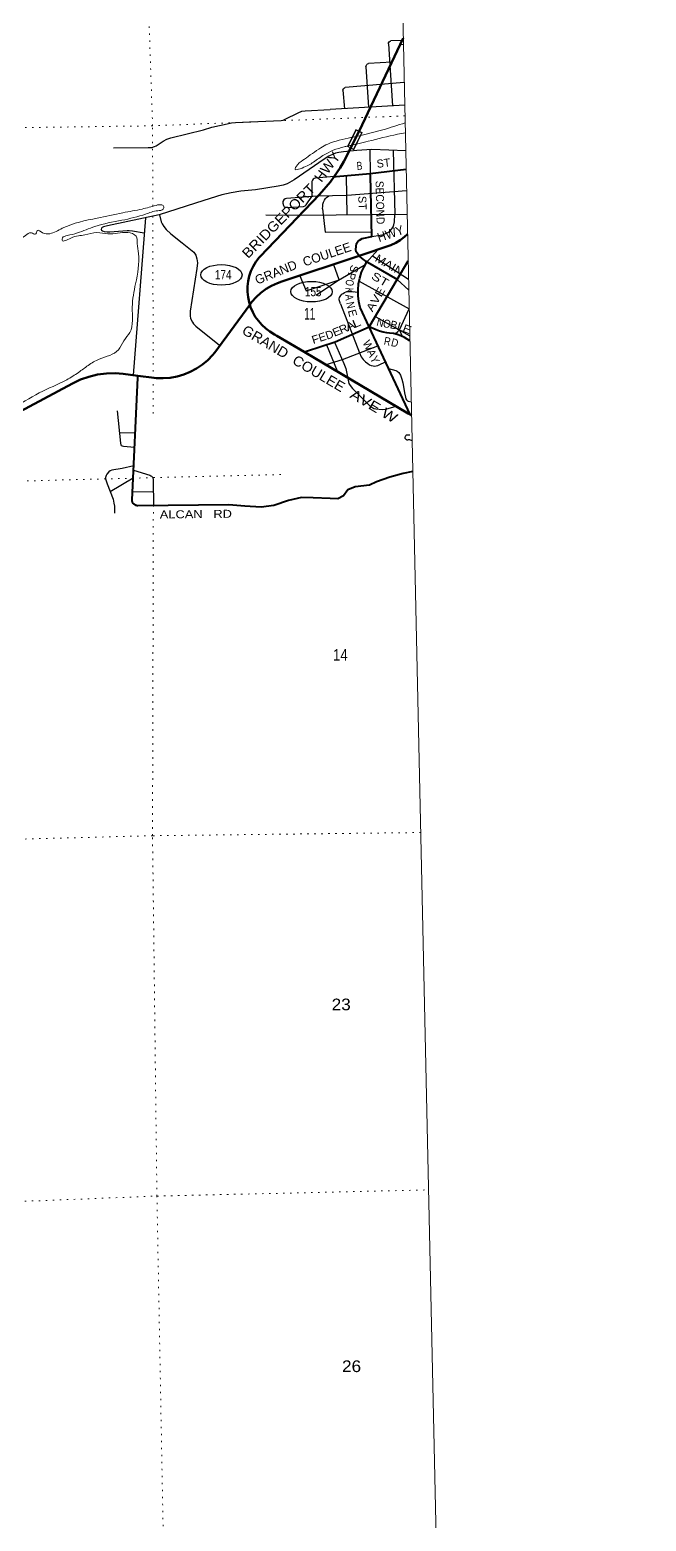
# Model space of a CAD drawing. Header units: feet. Extents: x 246606 to 497223, y 1368 to 189004.
# Drawn here: x 487987 to 497223, y 148566 to 170933 of the extents above; entities that cross this region are included whole.
import ezdxf
from ezdxf.enums import TextEntityAlignment as Align

# ---------------------------------------------------------------- set-up
doc = ezdxf.new("R2010")
doc.units = ezdxf.units.FT
doc.header["$LTSCALE"] = 70
doc.linetypes.add('DOTTED', pattern=[1.5, 0.3, -1.2])
for name, color, linetype, lineweight in [('17', 7, 'Continuous', 25), ('23', 7, 'Continuous', 70), ('26', 7, 'Continuous', 40), ('29', 7, 'Continuous', 25), ('39', 7, 'Continuous', 13), ('4', 7, 'Continuous', 13), ('59', 7, 'Continuous', 13), ('7', 7, 'DOTTED', 13)]:
    doc.layers.add(name, color=color, linetype=linetype, lineweight=lineweight)
doc.layers.add('27', color=7, linetype='Continuous')

msp = doc.modelspace()

# ---------------------------------------------------------------- linework, layer by layer
at = {"layer": '17'}
for centre in [(490858.09, 167257.67), (492207.93, 167005.6)]:
    msp.add_ellipse(centre, major_axis=(309.24, -1), ratio=0.500121, dxfattribs=at)
at = {"layer": '23'}
msp.add_line((493708.14, 165149.69), (493685.9, 165162.84), dxfattribs=at)
for points in [[(492548.73, 168732.78), (492639.81, 168864.86), (492692.91, 168955.54), (492921.35, 169413.59), (493583.59, 170807.79)], [(491284.09, 166809.04), (491272.09, 166847.31), (491256.45, 166924.83), (491248.99, 167003.56), (491249.81, 167082.64), (491258.89, 167161.2), (491276.13, 167238.38), (491301.34, 167313.34), (491334.25, 167385.25), (491374.5, 167453.32), (491421.64, 167516.82), (491437.09, 167534.91), (492329.45, 168461.71), (492495.19, 168655.15), (492548.73, 168732.78)], [(492921.72, 167545.38), (493397.34, 167704.37), (493470.06, 167737.72), (493538.9, 167778.49), (493603.1, 167826.24), (493648.32, 167866.86)], [(491284.09, 166809.04), (491315.66, 166851.9), (491379.43, 166924.04), (491450.39, 166989.13), (491527.76, 167046.43), (491610.7, 167095.34), (491698.3, 167135.31), (491764.84, 167158.65), (492921.72, 167545.38)], [(489606.05, 165743.25), (489849.53, 165711.27), (489878.86, 165709.57), (489984.23, 165706.26), (490089.37, 165713.99), (490193.13, 165732.67), (490294.37, 165762.08), (490391.98, 165801.92), (490484.89, 165851.75), (490572.08, 165911.01), (490652.6, 165979.06), (490725.56, 166055.16), (490758.14, 166094.91), (491284.09, 166809.04)], [(492098.23, 166102.19), (491689.32, 166344.12), (491653.92, 166365.71), (491585.84, 166405.96), (491522.35, 166453.1), (491464.13, 166506.62), (491411.82, 166565.93), (491366, 166630.39), (491327.17, 166699.28), (491295.75, 166771.85), (491284.09, 166809.04)], [(493685.9, 165162.84), (493659.08, 165178.71), (492098.23, 166102.19)], [(485711.83, 164690.8), (485751.11, 164700.35), (485806.74, 164709.28), (485854.89, 164714.31), (485866.26, 164715.17), (486614.21, 164737.73), (486817.42, 164764.46), (487016.72, 164812.28), (487209.93, 164880.67), (487332.22, 164936.3), (488627.26, 165630.17), (488747.32, 165686.94), (488872.66, 165730.86), (489001.9, 165761.43), (489133.63, 165778.32), (489266.41, 165781.35), (489386.23, 165772.12), (489606.05, 165743.25)]]:
    msp.add_lwpolyline(points, dxfattribs=at)
at = {"layer": '26'}
for p, q in [((493489.99, 167186.46), (493657.06, 167470.13)), ((493073.28, 166478.89), (493489.99, 167186.46)), ((493071.16, 166477.96), (493073.28, 166478.89)), ((493685.9, 165162.84), (493071.16, 166477.96))]:
    msp.add_line(p, q, dxfattribs=at)
for points in [[(492548.73, 168732.78), (492575.79, 168735.15), (493086.91, 168779.96), (493089.47, 168780.26), (493626.82, 168843.87)], [(492921.72, 167545.38), (492878.1, 167600.69), (492871.91, 167637.88), (492884.3, 167728.78), (492904.07, 167758.73), (492927.67, 167778.36), (492967.94, 167801.09), (493113.53, 167833.08), (493090.24, 168749.87), (493089.47, 168780.26)], [(493026.75, 167459.48), (493001.75, 167477.43), (492985.5, 167489.13), (492935.93, 167527.35), (492921.72, 167545.38)], [(493071.16, 166477.96), (492935.25, 166768.96), (492916.1, 166856.19), (492906.18, 166944.94), (492905.59, 167034.25), (492914.33, 167123.13), (492932.32, 167210.6), (492959.36, 167295.72), (492995.14, 167377.55), (493027.09, 167434.48), (493026.75, 167459.48)], [(493489.99, 167186.46), (493464.5, 167201.46), (493051.75, 167444.34), (493026.75, 167459.48)], [(492098.23, 166102.19), (492134.83, 166114.15), (492562.46, 166253.96), (493071.16, 166477.96)], [(493683.48, 166270.24), (493602.73, 166319.09), (493548.8, 166344.44), (493492.52, 166364.01), (493434.5, 166377.6), (493375.38, 166385.04), (493335.6, 166388.36), (493281.41, 166397.88), (493228.5, 166413), (493177.47, 166433.57), (493073.28, 166478.89)], [(493726.63, 164309.61), (493583.68, 164278.13), (493379.68, 164223.72), (493180.21, 164151.16), (493075.94, 164105.81), (492862.87, 164078.6), (492754.07, 164033.25), (492686.07, 163942.56), (492604.47, 163897.21), (492486.61, 163901.74), (492232.74, 163915.35), (492055.94, 163919.88), (491861.01, 163874.54), (491643.41, 163797.44), (491453.01, 163774.77), (491210.32, 163790.92), (490969.51, 163809.43), (489603.97, 163794.98), (489595.12, 163795.56), (489586.38, 163797.07), (489577.85, 163799.48), (489569.62, 163802.77), (489561.77, 163806.9), (489554.4, 163811.83), (489547.58, 163817.5), (489541.4, 163823.85), (489535.91, 163830.82), (489531.18, 163838.32), (489527.26, 163846.27), (489524.2, 163854.59), (489522.02, 163863.19), (489520.75, 163871.96), (489520.4, 163880.82), (489520.46, 163883.03), (489604.79, 165715.85), (489606.05, 165743.25)]]:
    msp.add_lwpolyline(points, dxfattribs=at)
at = {"layer": '29'}
for p, q in [((493360.7, 170723.8), (493384.72, 170326.23)), ((493565.82, 170770.38), (493397.27, 170766.32)), ((493585.75, 170709.51), (493537.41, 170710.57)), ((493412.28, 170447.13), (493061.66, 170427.31)), ((493024.22, 170378.59), (493060.36, 169772.38)), ((493384.72, 170326.23), (493420.25, 169794.34)), ((492678.67, 170029.13), (492701.1, 169748.68)), ((493598.23, 170142.85), (492714.74, 170069.13)), ((493605.67, 169804.78), (492488.98, 169735.53)), ((493080.49, 169134.07), (493089.61, 168774.87)), ((493429.76, 169122.15), (493458.04, 168161.1)), ((492214.2, 168660.02), (492214.13, 168432.38)), ((492550.79, 168732.96), (492263.06, 168707.74)), ((492725.27, 168745.24), (492738.87, 168156.41)), ((489719.36, 168111.24), (489536.24, 165753.89)), ((493060.78, 167823.22), (493111.12, 167831.65)), ((493209.06, 167640.47), (493026.81, 167437.64)), ((493120.46, 167542.18), (493663.13, 167194.46)), ((492922.35, 167162.1), (493672.93, 166749.46)), ((493489.99, 167186.46), (493666.74, 167030.49)), ((492644.27, 166821.41), (492924.89, 166088.05)), ((493524.98, 166432.94), (493672.93, 166749.46)), ((493169.78, 166629.08), (493681.82, 166345.4)), ((493571.29, 166335.05), (493524.98, 166432.94)), ((492430.53, 166206.43), (492590.99, 165820.2)), ((492553.75, 166247.91), (492693.75, 165930.61)), ((489294.75, 165217.95), (489343.59, 164731.12)), ((489327.45, 164892.05), (489566.15, 164889.43)), ((489190.02, 164008.18), (489535.18, 164211.79)), ((489541.1, 164330.33), (489782.99, 164252.52)), ((489525.37, 164005.72), (489837.74, 164009.85)), ((489837.39, 164173.83), (489838.25, 163799.13))]:
    msp.add_line(p, q, dxfattribs=at)
for points in [[(493360.7, 170723.8), (493363.76, 170738.62), (493370.32, 170750.67), (493384.55, 170762.71), (493397.27, 170766.32)], [(493024.22, 170378.59), (493027.73, 170395.02), (493036.47, 170411.43), (493049.62, 170422.39), (493061.66, 170427.31)], [(492678.67, 170029.13), (492680.19, 170042.65), (492687.31, 170055.25), (492700.44, 170065.1), (492714.74, 170069.13)], [(489241.88, 169161.56), (489759.51, 169167.54), (489814.06, 169170.32), (489856.59, 169181.42), (489881.54, 169193.44), (489985.09, 169263.75), (490037.79, 169290.58), (490099.72, 169311.85), (490587.86, 169433.97), (490713.59, 169470.97), (490946.58, 169524.64), (491011.3, 169537.59), (491070.47, 169544.99), (491752.73, 169570.88), (491784.18, 169578.29), (491815.6, 169593.09), (492006.99, 169690.23), (492062.46, 169710.59), (492112.39, 169719.84), (492488.98, 169735.53)], [(492885.28, 169122.21), (492689.29, 169103.71), (492619.94, 169093.54), (492570.02, 169080.58), (492534.89, 169067.63), (492470.17, 169038.03), (492396.21, 168993.62), (491945.98, 168681.86), (491843.36, 168625.43), (491784.19, 168603.22), (491709.31, 168585.64), (491369.09, 168533.84), (491150.91, 168511.64), (491003.9, 168488.51), (490866.16, 168456.13), (490592.5, 168371.02), (489926.31, 168156.01), (489149.69, 167995.01)], [(493620.79, 169117.89), (493111.86, 169135.61), (492885.28, 169122.21)], [(492548.73, 168732.78), (492262.64, 168708.22), (492247.32, 168701.1), (492234.18, 168692.88), (492221.04, 168677.55), (492214.2, 168660.02)], [(492305.24, 168436.56), (492155.37, 168425.67), (491835.75, 168403.77), (491812.77, 168397.74), (491791.97, 168384.05), (491779.93, 168358.32), (491778.83, 168331.49), (491786.5, 168295.89), (491798.53, 168278.92), (491821.53, 168270.71), (491842.32, 168267.97), (492089.69, 168285.49), (492111.59, 168293.7), (492126.91, 168307.39), (492214.13, 168432.38)], [(493633.96, 168519.18), (492742.02, 168446.97), (492305.24, 168436.56)], [(492375.24, 168246.14), (492375.39, 168287.13), (492377.58, 168318.89), (492386.33, 168349.56), (492401.66, 168376.94), (492416.98, 168401.03), (492434.49, 168419.65), (492467.33, 168441.55)], [(492375.24, 168246.14), (492414.96, 167897.69), (493113.02, 167903.88)], [(489149.69, 167995.01), (489089.25, 167978.78), (489068.91, 167967.67), (489059.66, 167956.57), (489055.96, 167938.07), (489059.66, 167928.82), (489074.45, 167917.72), (489100.34, 167910.32), (489144.72, 167902.92), (489187.24, 167904.77), (489444.26, 167925.12), (489477.54, 167925.12), (489525.61, 167919.57), (489699.42, 167888.11)], [(489930.16, 168156.32), (489957.36, 168053.71), (489968.45, 168024.11), (489995.26, 167984.33), (490031.32, 167937.15), (490098.81, 167873.32), (490268.92, 167740.1), (490442.72, 167595.78), (490472.3, 167555.08), (490490.8, 167499.57), (490498.19, 167436.66), (490490.8, 167351.55), (490390.95, 166711.37), (490388.17, 166645.69), (490394.65, 166604.06), (490423.3, 166547.63), (490439.95, 166521.73), (490472.31, 166489.34), (490831.02, 166204.41)], [(493641.8, 168163.07), (492043.54, 168145.9), (491525.19, 168153.73)], [(493113.53, 167833.08), (493235.73, 167852.92), (493289.36, 167864.96), (493309.06, 167872.63), (493350.66, 167894.53), (493381.3, 167915.34), (493410.86, 167947.1), (493430.56, 167977.76), (493443.7, 168008.43), (493453.55, 168052.23), (493458.04, 168161.1)], [(492033.93, 167244.83), (492126.93, 167016.2), (492622.53, 167182.85), (492540.95, 167409.34)], [(492998.93, 167396.16), (492611.11, 167172.97), (492271.68, 166949.04)], [(492644.27, 166821.41), (492624.95, 166882.61), (492623.86, 166899.04), (492628.24, 166916.56), (492646.84, 166948.32), (492663.26, 166968.03), (492680.78, 166980.08), (492703.76, 166993.22), (492727.84, 167001.98), (492755.21, 167007.46), (492777.1, 167009.65), (492819.79, 167008.55), (492906.26, 166996.51)], [(493462.23, 166373.16), (493502.92, 166407.91), (493524.98, 166432.94)], [(492429.66, 165913.94), (492673.59, 165990.32), (493201.42, 166195.59)], [(492924.89, 166088.05), (492954.42, 166028.38), (492980.69, 165988.96), (493015.72, 165953.91), (493050.75, 165927.63), (493079.21, 165910.11), (493102.19, 165899.16), (493130.65, 165891.49), (493158.02, 165890.39), (493177.72, 165893.68), (493199.61, 165899.16), (493220.41, 165907.92), (493315.64, 165952.82)], [(492693.75, 165930.61), (492721.28, 165851.52), (492745.36, 165728.86), (492769.44, 165630.3), (492786.95, 165597.44), (492821.98, 165553.64), (493086.87, 165288.61), (493113.14, 165271.09), (493143.78, 165253.56), (493172.24, 165246.99), (493266.38, 165240.42), (493314.54, 165244.8), (493356.13, 165255.75), (493476.54, 165288.61)], [(493364.24, 165850.96), (493470.36, 165823.48), (493491.59, 165813.19), (493515.29, 165792.16), (493540.66, 165753.88), (493553.1, 165724.64), (493562.19, 165694.27), (493575.17, 165637.18), (493590.23, 165551.96), (493601.23, 165487.96), (493615.74, 165421.69), (493624, 165398.48), (493630.87, 165385.38), (493644.53, 165369.38), (493654.61, 165363.43), (493703.63, 165354.58)], [(493681.55, 164854.87), (493628.65, 164854.73), (493624.21, 164853.07), (493621.35, 164850.48), (493614.36, 164840.59), (493609.46, 164830.19), (493608.24, 164823.51), (493607.8, 164817.38), (493608.89, 164810.6), (493611.96, 164804.47), (493615.02, 164800.31), (493617.65, 164796.58), (493620.93, 164793.08), (493626.4, 164790.01), (493630.78, 164787.39), (493636.69, 164785.63), (493642.81, 164785.42), (493652.22, 164785.2), (493659.88, 164786.07), (493672.57, 164786.51), (493678.48, 164786.51), (493684.39, 164784.98), (493716.39, 164775.07)], [(489343.59, 164731.12), (489349.97, 164710.92), (489356.53, 164699.42), (489368.57, 164692.3), (489389.84, 164686.78)], [(489389.84, 164686.78), (489554.79, 164671.47), (489556.86, 164672.5)], [(489544.47, 164391.53), (489369.68, 164353.9), (489214.24, 164327.62), (489190.16, 164318.86), (489170.46, 164303.53), (489143.1, 164269.03), (489128.87, 164248.77), (489120.12, 164219.75), (489120.11, 164196.2), (489144.19, 164126.11), (489190.16, 164007.83), (489233.95, 163891.74), (489248.19, 163833.7), (489253.65, 163786.61), (489253.65, 163683.66)], [(489782.99, 164252.52), (489798.23, 164245.21), (489809.18, 164238.09), (489822.86, 164222.49), (489829.98, 164209.62), (489834.36, 164197.57), (489837.09, 164184.98), (489837.39, 164173.83)]]:
    msp.add_lwpolyline(points, dxfattribs=at)
at = {"layer": '39'}
for points in [[(477911.74, 169261.89), (477931.26, 169373.3), (477991.08, 169570.4), (478108.23, 169730.54), (478160.66, 169814.49), (478257.9, 169964.07), (478366.71, 170051.38), (478446.5, 170002.85), (478523.75, 169891.72), (478568.13, 169890.76), (478668.59, 169905.26), (478749.77, 169882.98), (478937.12, 169889.46), (479084.89, 169864.74), (479209.87, 169865.7), (479272.43, 169947.88), (479334.84, 169951.38), (479426.96, 169893.05), (479531.07, 169923.78), (479633.26, 169950.42), (479698.04, 169855.13), (479963.84, 169615.35), (480075.11, 169515.12), (480127.41, 169435.67), (480261.36, 169398.52), (480417, 169382.05), (480419.73, 169436.58), (480417.28, 169539.4), (480457.58, 169540.36), (480551.62, 169486.12), (480607.94, 169491.49), (480620.99, 169536.18), (480675.39, 169622.2), (480713.29, 169639.24), (480804.98, 169514.34), (480943.59, 169366.34), (481326.04, 169054.7), (481702.52, 168823.61), (482032.28, 168692.27), (482228.26, 168674.75), (482455.38, 168789.09), (482730, 168856.14), (482923.92, 168840.59), (482949.45, 168784.71), (482790.55, 168768.83), (482724.06, 168682.52), (482657.33, 168606.29), (482595.2, 168505.96), (482557.69, 168388.07), (482550.12, 168282.99), (482608.17, 168215.79), (482832.56, 168190.87), (482933.41, 168104.51), (482941.81, 168090.59), (483049.48, 167887.39), (483091.08, 167833.92), (483161.85, 167740.79), (483304.97, 167657.45), (483484.79, 167641.56), (483574.37, 167605.37), (483603.54, 167480.99), (483822.03, 167449.88), (484068.06, 167447.67), (484198.17, 167402.35), (484287.55, 167458.95), (484515.01, 167474.45), (484837.37, 167484.14), (485194.84, 167543.08), (485420.62, 167544.42), (485707.04, 167623.87), (485865.08, 167676.04), (486080.78, 167677.14), (486198.13, 167659.76), (486318.75, 167674.74), (486571.2, 167741.27), (486942.54, 167725.9), (487059.85, 167710.54), (487200.9, 167713.9), (487366.13, 167802.56), (487454.69, 167808.7), (487531.22, 167812.54), (487799.79, 167794.73), (487901.74, 167831.45), (487981.09, 167885.79), (488043.85, 167875.18), (488068.27, 167865.67), (488099.16, 167922.89), (488178.57, 167890.49), (488285.8, 167874.88), (488473.38, 167956.01), (488995.99, 168107.64)], [(492748.06, 169189.88), (493059.3, 169261.43), (493498.33, 169366.69), (493614.43, 169390.29)], [(493611.17, 169539.09), (493275.45, 169432.23), (492812.27, 169318.49)], [(492812.27, 169318.49), (492799.93, 169315.77), (492451.78, 169219.64), (492347.48, 169163.45), (492101.93, 168994.55), (491999.12, 168909.39), (491962.52, 168837.91), (492038.85, 168849.82), (492220.24, 168936.84), (492379.57, 169046.71), (492698.37, 169178.2), (492749.05, 169190.11)], [(488995.99, 168107.64), (489381.14, 168189.43), (489670.15, 168244.73), (489878.52, 168300.12), (489963.05, 168306.17), (489995.97, 168278.71), (489986.71, 168244.19), (489903.94, 168219.3), (489721.59, 168169.69), (489365.7, 168076.1), (488962.65, 167983.79), (488700.84, 167886.78), (488544.54, 167846.75), (488476.84, 167810.85), (488471.57, 167778.44), (488599.86, 167809.74), (488810.43, 167857.12), (488993.07, 167891.72), (489156.87, 167871.42), (489454.76, 167892.63), (489579.07, 167837.09), (489597.83, 167726.58), (489615.45, 167579.74), (489571.86, 167124.82), (489521.74, 166774.64), (489484.48, 166392.49), (489396.69, 166269.36), (489315.28, 166132.27), (489028.24, 165994.31), (488861.14, 165899.55), (488716.45, 165795.25), (488539.66, 165684.12), (488128.99, 165488.76), (487703.16, 165252.68), (487696.18, 165249.66)]]:
    msp.add_spline(points, degree=3, dxfattribs=at)
at = {"layer": '4'}
msp.add_lwpolyline([(246606.45, 184933.96), (277430.77, 185294.38), (308254.57, 185697.19), (339077.78, 186142.4), (369900.35, 186630.01), (400722.22, 187160.02), (431543.33, 187732.43), (462363.63, 188347.22), (493183.04, 189004.41), (497222.97, 5471.78), (466151.09, 4809.2), (435078.34, 4189.37), (404004.75, 3612.28), (372930.4, 3077.93), (341855.35, 2586.32), (310779.64, 2137.47), (279703.36, 1731.35), (248626.54, 1367.98)], close=True, dxfattribs=at)
at = {"layer": '59'}
for p, q in [((492746.13, 169181.38), (492873.09, 169437.49)), ((492967.17, 169390.86), (492839.99, 169134.31)), ((492873.09, 169437.49), (492967.17, 169390.86)), ((492840.38, 169134.33), (492746.3, 169180.96))]:
    msp.add_line(p, q, dxfattribs=at)
msp.add_lwpolyline([(492956.45, 169387.24), (492876.7, 169426.77), (492756.71, 169184.72), (492836.46, 169145.19)], close=True, dxfattribs=at)
at = {"layer": '7'}
msp.add_line((489836.98, 165178.12), (489829.69, 168199.02), dxfattribs=at)
for points in [[(489829.47, 168286.95), (489826.56, 169493.36), (489637.99, 175025.44)], [(493609.24, 169642.54), (489826.56, 169493.36), (484444.47, 169417.19), (481043.96, 169276)], [(485636.73, 164108.02), (489839.3, 164216.48), (491815.37, 164263.88)], [(490103.77, 143005.51), (489991.27, 148069.54), (489891.8, 153441.38), (489825.86, 158846.23), (489838.24, 163793.6)], [(493845.83, 158894.27), (489825.86, 158846.23), (486039.73, 158748.11)], [(474684.31, 152863.09), (479240.13, 153029.22), (484554.97, 153231.03), (489891.8, 153441.38), (493963.82, 153533.89)]]:
    msp.add_lwpolyline(points, dxfattribs=at)

# ---------------------------------------------------------------- texts
at = {"layer": '17'}
for s, height, rotation, width, p in [('HWY', 150, 53.175, 1.05, (492356.33, 168635.58)), ('BRIDGEPORT', 150, 45.585, 1.1, (491258.12, 167493.76)), ('HWY', 136.4, 18.484, 0.95, (493221.4, 167748.51)), ('GRAND', 150, 329.389, 1.05, (491151.77, 166383.83)), ('COULEE', 150, 329.389, 1.05, (491907.59, 165934.15)), ('AVE W', 150, 329.389, 1.2, (492770.87, 165423.58))]:
    msp.add_text(s, height=height, rotation=rotation, dxfattribs=dict(at, width=width)).set_placement(p)
for s, rotation, p in [('COULEE', 18.484, (492104.42, 167382.63)), ('GRAND', 21.984, (491394.67, 167109.86))]:
    msp.add_text(s, height=136.4, rotation=rotation, dxfattribs=at).set_placement(p)
at = {"layer": '17', "width": 0.8}
for s, p in [('174', (490884.14, 167189.36)), ('155', (492233.98, 166937.29))]:
    msp.add_text(s, height=140, dxfattribs=at).set_placement(p, align=Align.CENTER)
at = {"layer": '27'}
for s, rotation, width, p in [('B', 5.01, 0.8, (492890.43, 168830.73)), ('SECOND', 271.455, 0.95, (493167.71, 168666.58)), ('MAIN', 329.526, 1.15, (493147.27, 167470.5)), ('O', 262.071, 0.75, (492728.67, 167193.97)), ('ST', 329.526, 1.3, (493091.43, 167206.55)), ('K', 267.071, 0.7, (492718.15, 167065.7)), ('AVE', 59.505, 1.2, (493121.84, 166693.31)), ('ALCAN   RD', 0.606, 1.2, (489934.97, 163603.48))]:
    msp.add_text(s, height=120, rotation=rotation, dxfattribs=dict(at, width=width)).set_placement(p)
for s, rotation, p in [('ST', 6.751, (493191.79, 168862.86)), ('ST', 271.455, (492909.07, 168439.45)), ('S', 253.071, (492804.46, 167415.52)), ('P', 256.071, (492760.61, 167304.31)), ('E', 285.035, (492751.83, 166719.17)), ('WAY', 295.035, (492970.63, 166244.22))]:
    msp.add_text(s, height=120, rotation=rotation, dxfattribs=at).set_placement(p)
for s, rotation, width, p in [('A', 276.262, 0.85, (492716.46, 166914.61)), ('N', 282.341, 0.85, (492736.49, 166791.35)), ('E', 22.765, 1.15, (492608.05, 166351.53)), ('R', 22.765, 1.1, (492708.77, 166394.14)), ('A', 25.765, 1.3, (492811.86, 166438.69)), ('L', 23.765, 1.35, (492905.87, 166480.79)), ('N', 345.97, 0.9, (493225.3, 166486.14)), ('O', 345.724, 0.9, (493323.92, 166466.82)), ('L', 342.821, 1.15, (493526.83, 166423.42)), ('E', 338.587, 1.15, (493618.84, 166389.16)), ('F', 18.104, 1.1, (492285.12, 166235.98)), ('E', 18.104, 1.05, (492388.33, 166269.67)), ('R', 349.305, 0.85, (493334.22, 166202.38)), ('D', 346.383, 0.9, (493442.54, 166180.9))]:
    msp.add_text(s, height=120, rotation=rotation, dxfattribs=dict(at, width=width)).set_placement(p, align=Align.CENTER)
for s, rotation, p in [('D', 19.104, (492496.63, 166303.97)), ('B', 346.148, (493428.02, 166447.32))]:
    msp.add_text(s, height=120, rotation=rotation, dxfattribs=at).set_placement(p, align=Align.CENTER)
at = {"layer": '7'}
for s, width, p in [('11', 0.65, (492096.64, 166587.16)), ('14', 0.85, (492529.81, 161470.77)), ('23', 1.1, (492509.97, 156228.06)), ('26', 1.1, (492665.36, 150801.81))]:
    msp.add_text(s, height=175, dxfattribs=dict(at, width=width)).set_placement(p)

doc.saveas('drawing.dxf')
